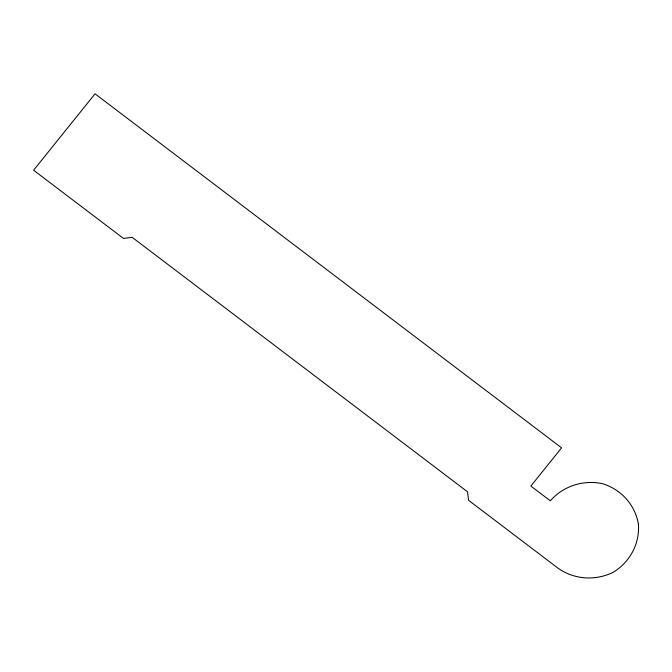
<?xml version="1.0" encoding="UTF-8"?>
<svg xmlns="http://www.w3.org/2000/svg" width="672" height="672" viewBox="0 0 672 672"><rect width="100%" height="100%" fill="white"/><g stroke="black" fill="none" stroke-linecap="round" stroke-linejoin="round"><path stroke-width="1.01" d="M638.4 524.16C639.862 543.682 629.966 562.036 613.351 572.191C595.711 580.986 574.736 579.734 558.466 568.512L468.56 500.287L467.544 491.82L132.208 237.35L123.505 238.442L33.6 170.218L95.038 93.811L561.59 447.854L530.872 486.058L550.309 500.808C563.38 485.974 583.397 479.522 602.692 483.731C621.239 489.493 635.2 504.907 638.4 524.16"/></g></svg>
